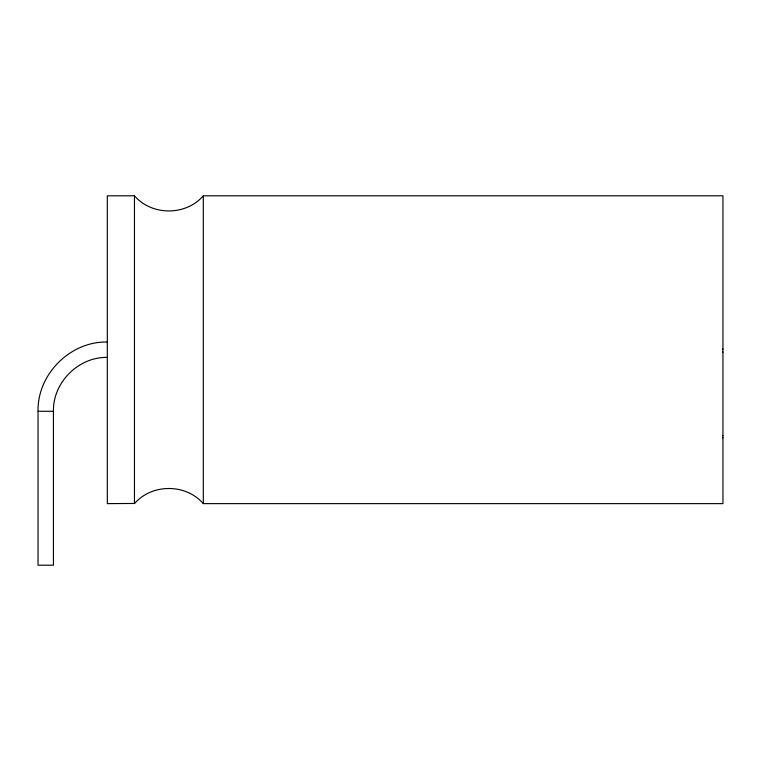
<?xml version="1.0" encoding="UTF-8"?>
<svg xmlns="http://www.w3.org/2000/svg" width="761" height="761" viewBox="0 0 761 761"><rect width="100%" height="100%" fill="white"/><g stroke="black" fill="none" stroke-linecap="round" stroke-linejoin="round"><path stroke-width="1.14" d="M134.459 503.459L107.311 503.63L107.311 195.805L134.459 195.805C151.848 215.972 185.903 215.972 203.292 195.805L722.95 195.805L722.95 503.63L203.292 503.63C185.903 483.463 151.848 483.463 134.459 503.63L134.459 195.805M203.292 195.805L203.292 503.459M107.311 357.413C78.526 356.757 52.785 382.498 53.441 411.282L53.441 565.195L38.05 565.195L38.05 411.282C37.203 374.279 70.307 341.175 107.311 342.022M38.05 411.282L53.441 411.282M722.95 437.879A1.541 1.103 0 0 1 722.57 437.851M722.57 435.711A1.541 1.103 0 0 1 722.95 435.673M722.864 352.105A2.14 2.14 0 0 1 722.522 351.915M722.55 349.09A1.617 0.618 0 0 1 722.95 349.061"/></g></svg>
